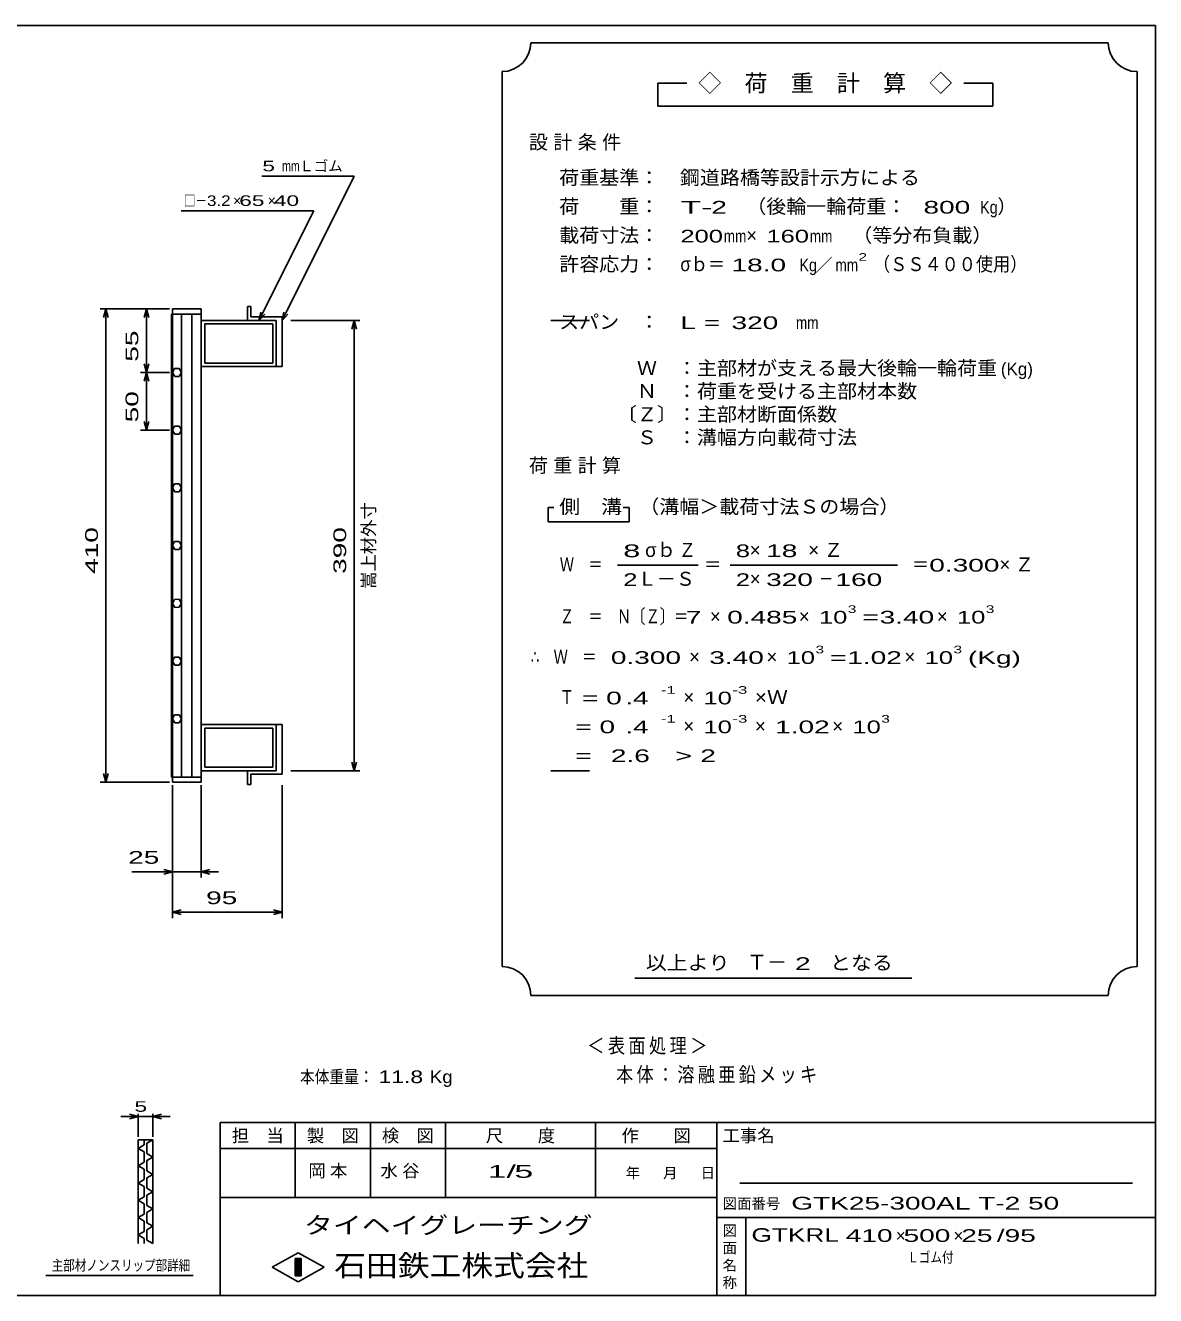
# Model space of a CAD drawing. Units: millimetres, scale not verified. Extents: x -910 to 866, y -641 to 527.
# Drawn here: x -113 to 866, y -573 to 527 of the extents above; entities that cross this region are included whole.
import ezdxf
from ezdxf.enums import TextEntityAlignment as Align

# ---------------------------------------------------------------- set-up
doc = ezdxf.new("R2010")
doc.units = ezdxf.units.MM
doc.header["$LTSCALE"] = 5
for name, color, linetype, lineweight in [('0_2', 150, 'Continuous', 25), ('16', 3, 'Continuous', 25), ('22', 4, 'Continuous', 25), ('24', 2, 'Continuous', 25), ('32', 4, 'Continuous', 25)]:
    doc.layers.add(name, color=color, linetype=linetype, lineweight=lineweight)
doc.styles.add('ベクトル', font='')
doc.styles.get('ベクトル').set_extended_font_data('ベクトル')

msp = doc.modelspace()

# ---------------------------------------------------------------- linework, layer by layer
at = {"layer": '0_2'}
for p, q in [((-864.5, 526.75), (865.5, 526.75)), ((865.5, 526.75), (865.5, -573.25)), ((865.5, -423.25), (55.5, -423.25)), ((55.5, -423.25), (55.5, -573.25)), ((120.5, -423.25), (120.5, -488.25)), ((185.5, -488.25), (185.5, -423.25)), ((250.5, -423.25), (250.5, -488.25)), ((380.5, -488.25), (380.5, -423.25)), ((485.5, -423.25), (485.5, -573.25)), ((485.5, -445.75), (55.5, -445.75)), ((845.5, -475.75), (505.5, -475.75)), ((55.5, -488.25), (485.5, -488.25)), ((485.5, -505.75), (865.5, -505.75)), ((510.5, -573.25), (510.5, -505.75)), ((100.5, -548.75), (123, -536.25)), ((123, -536.25), (145.5, -548.75)), ((123, -561.25), (100.5, -548.75)), ((120.5, -541.25), (125.5, -541.25)), ((120.5, -556.25), (120.5, -541.25)), ((120.5, -541.25), (121.5, -541.25)), ((121.5, -541.25), (121.5, -556.25)), ((122.5, -556.25), (122.5, -541.25)), ((122.5, -541.25), (123.5, -541.25)), ((145.5, -548.75), (123, -561.25)), ((123.5, -541.25), (123.5, -556.25)), ((124.5, -556.25), (124.5, -541.25)), ((124.5, -541.25), (125.5, -541.25)), ((125.5, -541.25), (125.5, -556.25)), ((125.5, -541.25), (125.5, -556.25)), ((125.5, -556.25), (120.5, -556.25)), ((121.5, -556.25), (122.5, -556.25)), ((123.5, -556.25), (124.5, -556.25)), ((865.5, -573.25), (-864.5, -573.25))]:
    msp.add_line(p, q, dxfattribs=at)
at = {"layer": '16'}
for p, q in [((13.3, -124.25), (13.3, 276.75)), ((13.3, 276.75), (14, 276.75)), ((39, 281.25), (14, 281.25)), ((14, 281.25), (14, 276.75)), ((14, 276.75), (39, 276.75)), ((14, 276.75), (14, -124.25)), ((39, 276.75), (14, 276.75)), ((22, 276.75), (22, -124.25)), ((31, -124.25), (31, 276.75)), ((39, 276.75), (39, 281.25)), ((39, -124.25), (39, 276.75)), ((82, 283.25), (79, 283.25)), ((79, 283.25), (79, 271.25)), ((82, 274.25), (82, 283.25)), ((39, 271.25), (104, 271.25)), ((39, 231.25), (39, 271.25)), ((42, 268.25), (101, 268.25)), ((42, 234.25), (42, 268.25)), ((79, 271.25), (104, 271.25)), ((109, 274.25), (82, 274.25)), ((101, 268.25), (101, 234.25)), ((104, 271.25), (104, 231.25)), ((104, 271.25), (104, 231.25)), ((109, 231.25), (109, 274.25)), ((341.633, 271.25), (375.356, 271.25)), ((104, 231.25), (39, 231.25)), ((101, 234.25), (42, 234.25)), ((104, 231.25), (109, 231.25)), ((15.976, 229.7), (14, 226.222)), ((14, 226.222), (16.024, 222.772)), ((19.976, 229.728), (15.976, 229.7)), ((16.024, 222.772), (20.024, 222.8)), ((22, 226.25), (19.976, 229.728)), ((20.024, 222.8), (22, 226.278)), ((15.976, 179.7), (14, 176.222)), ((14, 176.222), (16.024, 172.772)), ((19.976, 179.728), (15.976, 179.7)), ((22, 176.25), (19.976, 179.728)), ((20.024, 172.8), (22, 176.278)), ((16.024, 172.772), (20.024, 172.8)), ((15.976, 129.7), (14, 126.222)), ((14, 126.222), (16.024, 122.772)), ((19.976, 129.728), (15.976, 129.7)), ((16.024, 122.772), (20.024, 122.8)), ((22, 126.25), (19.976, 129.728)), ((20.024, 122.8), (22, 126.278)), ((15.976, 79.7), (14, 76.222)), ((19.976, 79.728), (15.976, 79.7)), ((22, 76.25), (19.976, 79.728)), ((14, 76.222), (16.024, 72.772)), ((16.024, 72.772), (20.024, 72.8)), ((20.024, 72.8), (22, 76.278)), ((15.976, 29.7), (14, 26.222)), ((14, 26.222), (16.024, 22.772)), ((19.976, 29.728), (15.976, 29.7)), ((16.024, 22.772), (20.024, 22.8)), ((22, 26.25), (19.976, 29.728)), ((20.024, 22.8), (22, 26.278)), ((15.976, -20.3), (14, -23.778)), ((19.976, -20.272), (15.976, -20.3)), ((22, -23.75), (19.976, -20.272)), ((14, -23.778), (16.024, -27.228)), ((16.024, -27.228), (20.024, -27.2)), ((20.024, -27.2), (22, -23.722)), ((15.976, -70.3), (14, -73.778)), ((14, -73.778), (16.024, -77.228)), ((19.976, -70.272), (15.976, -70.3)), ((22, -73.75), (19.976, -70.272)), ((20.024, -77.2), (22, -73.722)), ((16.024, -77.228), (20.024, -77.2)), ((104, -78.75), (39, -78.75)), ((39, -78.75), (39, -118.75)), ((101, -81.75), (42, -81.75)), ((42, -81.75), (42, -115.75)), ((101, -115.75), (101, -81.75)), ((104, -118.75), (104, -78.75)), ((104, -78.75), (109, -78.75)), ((104, -118.75), (104, -78.75)), ((109, -78.75), (109, -121.75)), ((39, -118.75), (104, -118.75)), ((42, -115.75), (101, -115.75)), ((79, -130.75), (79, -118.75)), ((79, -118.75), (104, -118.75)), ((341.633, -118.75), (375.356, -118.75)), ((14, -124.25), (13.3, -124.25)), ((14, -124.25), (39, -124.25)), ((14, -128.75), (14, -124.25)), ((14, -124.25), (39, -124.25)), ((39, -128.75), (14, -128.75)), ((39, -124.25), (39, -128.75)), ((82, -130.75), (79, -130.75)), ((109, -121.75), (82, -121.75)), ((82, -121.75), (82, -130.75))]:
    msp.add_line(p, q, dxfattribs=at)
at = {"layer": '22'}
for p, q in [((171.5, 396.25), (91.5, 396.25)), ((109, 271.25), (171.5, 396.25)), ((136.5, 366.25), (21.5, 366.25)), ((89, 271.25), (136.5, 366.25)), ((11.5, 281.25), (-48.5, 281.25)), ((-43.5, 281.25), (-45.5, 273.75)), ((-41.5, 273.75), (-43.5, 281.25)), ((-43.5, 281.25), (-43.5, -128.75)), ((11.5, 281.25), (-13.5, 281.25)), ((-8.5, 281.25), (-10.5, 273.75)), ((-6.5, 273.75), (-8.5, 281.25)), ((-8.5, 281.25), (-8.5, 226.25)), ((89, 271.25), (90.5, 278.55)), ((89, 271.25), (94, 276.75)), ((109, 271.25), (110.5, 278.55)), ((109, 271.25), (114, 276.75)), ((116.5, 271.25), (176.5, 271.25)), ((171.5, 271.25), (169.5, 263.75)), ((173.5, 263.75), (171.5, 271.25)), ((171.5, 271.25), (171.5, -118.75)), ((-8.5, 226.25), (-10.5, 233.75)), ((-6.5, 233.75), (-8.5, 226.25)), ((-13.5, 226.25), (11.5, 226.25)), ((-8.5, 226.25), (-10.5, 218.75)), ((-6.5, 218.75), (-8.5, 226.25)), ((-8.5, 226.25), (-8.5, 176.25)), ((-13.5, 176.25), (11.5, 176.25)), ((-8.5, 176.25), (-10.5, 183.75)), ((-6.5, 183.75), (-8.5, 176.25)), ((176.5, -118.75), (116.5, -118.75)), ((171.5, -118.75), (169.5, -111.25)), ((173.5, -111.25), (171.5, -118.75)), ((-48.5, -128.75), (11.5, -128.75)), ((-43.5, -128.75), (-45.5, -121.25)), ((-41.5, -121.25), (-43.5, -128.75)), ((14, -131.25), (14, -211.25)), ((14, -246.25), (14, -131.25)), ((39, -211.25), (39, -131.25)), ((109, -246.25), (109, -131.25)), ((14, -206.25), (-21, -206.25)), ((14, -206.25), (6.5, -204.25)), ((6.5, -208.25), (14, -206.25)), ((14, -206.25), (39, -206.25)), ((39, -206.25), (46.5, -204.25)), ((46.5, -208.25), (39, -206.25)), ((39, -206.25), (54, -206.25)), ((14, -241.25), (21.5, -239.25)), ((21.5, -243.25), (14, -241.25)), ((14, -241.25), (109, -241.25)), ((109, -241.25), (101.5, -239.25)), ((101.5, -243.25), (109, -241.25))]:
    msp.add_line(p, q, dxfattribs=at)
at = {"layer": '24', "color": 4}
for p, q in [((824.5, 511.75), (324.5, 511.75)), ((299.5, 486.75), (299.5, -288.25)), ((849.5, -288.25), (849.5, 486.75)), ((459.5, 476.75), (434.5, 476.75)), ((434.5, 476.75), (434.5, 456.75)), ((724.5, 476.75), (699.5, 476.75)), ((724.5, 456.75), (724.5, 476.75)), ((434.5, 456.75), (724.5, 456.75)), ((344.5, 109.25), (339.5, 109.25)), ((339.5, 109.25), (339.5, 96.75)), ((409.5, 109.25), (404.5, 109.25)), ((409.5, 96.75), (409.5, 109.25)), ((339.5, 96.75), (409.5, 96.75)), ((399.5, 59.25), (469.5, 59.25)), ((497, 59.25), (642, 59.25)), ((414.5, -298.25), (654.5, -298.25)), ((324.5, -313.25), (824.5, -313.25))]:
    msp.add_line(p, q, dxfattribs=at)
for centre, start, end in [((299.5, 511.75), 270, 0), ((849.5, 511.75), 180, 270), ((299.5, -313.25), 0, 90), ((849.5, -313.25), 90, 180)]:
    msp.add_arc(centre, 25, start, end, dxfattribs=at)
at = {"layer": '32'}
for p, q in [((-15.5, -418.25), (-23, -416.25)), ((-15.5, -435.75), (-15.5, -415.75)), ((-3, -415.75), (-3, -435.75)), ((-3, -418.25), (4.5, -416.25)), ((-15.5, -418.25), (-30.5, -418.25)), ((-23, -420.25), (-15.5, -418.25)), ((-15.5, -418.25), (-3, -418.25)), ((4.5, -420.25), (-3, -418.25)), ((-3, -418.25), (12, -418.25)), ((-15.5, -438.25), (-3, -438.25)), ((-15.5, -528.25), (-15.5, -438.25)), ((-10.5, -438.25), (-10.5, -442.75)), ((-3, -438.25), (-8, -441.25)), ((-3, -438.25), (-3, -528.25)), ((-10.5, -442.75), (-15.5, -445.75)), ((-15.5, -445.75), (-10.5, -448.75)), ((-10.5, -448.75), (-10.5, -457.75)), ((-8, -441.25), (-8, -450.25)), ((-8, -450.25), (-3, -453.25)), ((-10.5, -457.75), (-15.5, -460.75)), ((-15.5, -460.75), (-10.5, -463.75)), ((-3, -453.25), (-8, -456.25)), ((-8, -456.25), (-8, -465.25)), ((-10.5, -472.75), (-15.5, -475.75)), ((-10.5, -463.75), (-10.5, -472.75)), ((-8, -465.25), (-3, -468.25)), ((-3, -468.25), (-8, -471.25)), ((-8, -471.25), (-8, -480.25)), ((-15.5, -475.75), (-10.5, -478.75)), ((-10.5, -478.75), (-10.5, -487.75)), ((-8, -480.25), (-3, -483.25)), ((-3, -483.25), (-8, -486.25)), ((-10.5, -487.75), (-15.5, -490.75)), ((-15.5, -490.75), (-10.5, -493.75)), ((-10.5, -493.75), (-10.5, -502.75)), ((-8, -486.25), (-8, -495.25)), ((-10.5, -502.75), (-15.5, -505.75)), ((-15.5, -505.75), (-10.5, -508.75)), ((-8, -495.25), (-3, -498.25)), ((-3, -498.25), (-8, -501.25)), ((-8, -501.25), (-8, -510.25)), ((-10.5, -508.75), (-10.5, -517.75)), ((-8, -510.25), (-3, -513.25)), ((-3, -513.25), (-8, -516.25)), ((-8, -516.25), (-8, -525.25)), ((-10.5, -517.75), (-15.5, -520.75)), ((-15.5, -520.75), (-10.5, -523.75)), ((-10.5, -523.75), (-10.5, -528.25)), ((-8, -525.25), (-3, -528.25)), ((32, -555.75), (-95.5, -555.75))]:
    msp.add_line(p, q, dxfattribs=at)

# ---------------------------------------------------------------- texts
at = {"layer": '0_2', "style": 'ベクトル'}
for s, height, p in [('担\u3000当', 11, (65.5, -434.75)), ('製\u3000図', 11, (130.5, -434.75)), ('検\u3000図', 11, (195.5, -434.75)), ('尺\u3000\u3000度', 11, (285.5, -434.75)), ('作\u3000\u3000図', 11, (403, -434.75)), ('工事名', 11, (490.5, -434.75)), ('年', 9.164, (406.5, -467)), ('月', 9.164, (439, -467)), ('日', 9.164, (471.5, -467)), ('図面番号', 9.164, (490.5, -493.5)), ('図', 9.164, (490.5, -517)), ('面', 9.164, (490.5, -532)), ('名', 9.164, (490.5, -547)), ('称', 9.164, (490.5, -562))]:
    msp.add_text(s, height=height, dxfattribs=at).set_placement(p, align=Align.MIDDLE_LEFT)
at = {"layer": '0_2', "color": 222, "style": 'ベクトル'}
for s, height, width, p in [('タイヘイグレーチング', 14.66, 1.25, (128, -512.25)), ('石田鉄工株式会社', 18.33, 1.1, (154.25, -547.25))]:
    msp.add_text(s, height=height, dxfattribs=dict(at, width=width)).set_placement(p, align=Align.MIDDLE_LEFT)
at = {"layer": '22', "color": 2, "style": 'ベクトル'}
for s, height, width, p in [(' 5 ', 9.164, 1.6, (86.5, 405)), ('mm', 9.164, 0.75, (109, 405)), ('□－', 9.164, 0.8, (24, 375)), ('3.2', 9.164, 1.2, (44, 375)), (' 65 ', 9.164, 1.6, (66.5, 375)), (' 40 ', 9.164, 1.6, (96.5, 375)), (' 25 ', 11, 1.65, (-31, -193.75)), (' 95 ', 11, 1.65, (36.5, -228.75)), ('本体重量：', 11, 0.85, (124.5, -383.75)), (' 11.8', 11, 1.35, (187, -383.75)), ('Kg', 11, 1.1, (237, -383.75)), ('1/', 11, 2, (287, -465.75)), (' 5 ', 11, 2, (302, -465.75)), ('GTK25-300AL T-2 50         ', 11, 1.65, (550, -493.25)), ('GTKRL', 11.73, 1.45, (515.5, -520.75)), (' 410 ', 11, 1.65, (590.5, -521.25)), (' 500 ', 11, 1.65, (640.5, -521.25)), (' 25 ', 11, 1.65, (690.5, -521.25)), ('/', 11, 1.65, (728, -521.25)), (' 95 ', 11, 1.65, (728, -521.25)), ('Ｌゴム付', 9.164, 0.8, (650.5, -540))]:
    msp.add_text(s, height=height, dxfattribs=dict(at, width=width)).set_placement(p, align=Align.MIDDLE_LEFT)
for s, height, p in [('Ｌゴム', 9.164, (124, 405)), ('×', 9.164, (66.5, 375)), ('×', 9.164, (96.5, 375)), ('×', 11, (640.5, -521.25)), ('×', 11, (690.5, -521.25))]:
    msp.add_text(s, height=height, dxfattribs=at).set_placement(p, align=Align.MIDDLE_LEFT)
at = {"layer": '22', "color": 2, "style": 'ベクトル', "width": 1.65}
for s, p in [(' 55 ', (-21, 228.75)), (' 50 ', (-21, 176.25)), (' 410 ', (-56, 45)), (' 390', (159, 45))]:
    msp.add_text(s, height=11, rotation=90, dxfattribs=at).set_placement(p, align=Align.MIDDLE_LEFT)
at = {"layer": '22', "color": 2, "style": 'ベクトル'}
msp.add_text('嵩上材外寸', height=11, rotation=90, dxfattribs=at).set_placement((184, 38.75), align=Align.MIDDLE_LEFT)
at = {"layer": '22', "color": 2, "attachment_point": 4, "style": 'ベクトル'}
for s, insert, char_height in [('\\T1.2;\\W0.85;＜表面処理＞', (373.25, -357.5), 12.83), ('\\T1.19;\\W0.85;本体：溶融亜鉛メッキ', (398.25, -382.5), 12.83), ('\\T1.25;岡本\u3000', (131.75, -465.75), 11), ('\\T1.25;水谷\u3000', (194.25, -465.75), 11)]:
    msp.add_mtext(s, dxfattribs=dict(at, insert=insert, char_height=char_height))
at = {"layer": '24', "style": 'ベクトル'}
for s, height, p in [('◇\u3000荷\u3000重\u3000計\u3000算\u3000◇', 14.66, (469.5, 476.75)), ('）', 12.1, (728.5, 370)), ('×', 12.1, (511, 345)), ('／', 11, (570.75, 319.25)), ('(Kg)', 11, (731.5, 229.25)), ('σｂ', 12.1, (423.5, 72.5)), ('×', 12.1, (514, 72.5)), ('Ｌ－Ｓ', 12.1, (417, 47.5)), ('×', 12.1, (514, 47.5)), ('×', 12.1, (479.5, 15)), ('×', 12.1, (556.5, 15)), ('×', 12.1, (676, 15)), ('×', 12.1, (461.5, -20)), ('×', 12.1, (528.5, -20)), ('×', 12.1, (648, -20)), ('×', 12.1, (456.5, -55)), ('×', 12.1, (456.5, -80)), ('×', 12.1, (518.5, -80)), ('×', 12.1, (585.5, -80)), ('Ｔ－', 12.83, (511.5, -284.5))]:
    msp.add_text(s, height=height, dxfattribs=at).set_placement(p, align=Align.MIDDLE_LEFT)
for s, height, width, p in [('荷重基準：\u3000', 12.1, 1.05, (349, 395)), ('鋼道路橋等設計示方による', 12.1, 1.05, (453.5, 395)), ('荷\u3000\u3000重：\u3000', 12.1, 1.05, (349, 370)), ('T-', 11, 2, (454, 369.25)), (' 2 ', 11, 1.65, (474, 369.25)), ('（後輪一輪荷重：', 12.1, 1.05, (511, 370)), ('  800', 11, 1.65, (651, 369.25)), ('Kg', 11, 0.85, (713.5, 369.25)), ('載荷寸法：\u3000', 12.1, 1.05, (349, 345)), ('\u3000（等分布負載）', 12.1, 1.05, (585.5, 345)), ('200', 11, 1.5, (454, 344.25)), ('mm', 11, 0.8, (491.5, 344.25)), ('160', 11, 1.5, (528.5, 344.25)), ('mm', 11, 0.8, (566, 344.25)), ('許容応力：\u3000', 12.1, 1.05, (349, 320)), ('σｂ＝', 12.1, 0.9, (454, 320)), (' 18.0', 11, 1.65, (491.5, 319.25)), ('Kg', 11, 0.85, (557, 319.25)), ('mm', 11, 0.8, (588.25, 319.25)), ('2', 6.598, 1.5, (608.25, 326.25)), ('（ＳＳ４００使用）', 12.1, 0.9, (620.75, 320)), ('スパン\u3000：\u3000', 12.1, 1.05, (349, 270)), ('L =', 11, 1.65, (454, 269.25)), (' 320 ', 11, 1.65, (491.5, 269.25)), ('mm', 11, 0.8, (554, 269.25)), ('\u3000Ｗ\u3000：主部材が支える最大後輪一輪荷重', 12.1, 1.05, (399, 230)), ('\u3000Ｎ\u3000：荷重を受ける主部材本数', 12.1, 1.05, (399, 210)), ('〔Ｚ〕：主部材断面係数', 12.1, 1.05, (399, 190)), ('\u3000Ｓ\u3000：溝幅方向載荷寸法', 12.1, 1.05, (399, 170)), ('側\u3000溝', 12.1, 1.1, (349, 110)), ('\u3000（溝幅＞載荷寸法Ｓの場合）', 12.1, 1.05, (401, 110)), ('8', 11, 1.8, (404.5, 71.75)), ('Ｚ', 12.1, 0.9, (452.5, 72.5)), ('8', 11, 1.5, (502, 71.75)), (' 18 ', 11, 1.65, (521.5, 71.75)), ('Ｗ\u3000＝', 12.1, 0.75, (349.5, 60)), ('＝', 12.1, 0.9, (474.5, 60)), ('＝', 12.1, 0.9, (654.5, 60)), ('0.300', 11, 1.65, (669.5, 59.25)), ('2', 11, 1.5, (404.5, 46.75)), ('2', 11, 1.5, (502, 46.75)), (' 320 ', 11, 1.65, (521.5, 46.75)), ('－', 12.1, 0.75, (574, 47.5)), (' 160 ', 11, 1.65, (581.5, 46.75)), ('Ｚ\u3000＝\u3000Ｎ〔Ｚ〕＝', 12.1, 0.75, (349.5, 15)), ('3', 6.598, 1.5, (599, 21.25)), ('3', 6.598, 1.5, (718.5, 21.25)), (' 7 ', 11, 1.65, (452, 14.25)), ('0.485', 11, 1.65, (494.5, 14.25)), ('10', 11, 1.5, (574, 14.25)), ('=', 11, 1.7, (611.5, 14.25)), ('3.40', 11, 1.65, (626.5, 14.25)), ('10', 11, 1.5, (693.5, 14.25)), ('3', 6.598, 1.5, (571, -13.75)), ('3', 6.598, 1.5, (690.5, -13.75)), ('∴\u3000Ｗ\u3000＝', 12.1, 0.75, (324.5, -20)), (' 0.300', 11, 1.65, (387, -20.75)), ('3.40', 11, 1.65, (479, -20.75)), ('10', 11, 1.5, (546, -20.75)), ('=', 11, 1.7, (583.5, -20.75)), ('1.02', 11, 1.65, (598.5, -20.75)), ('10', 11, 1.5, (665.5, -20.75)), ('(Kg)', 11, 1.65, (703, -20.75)), ('Ｔ', 12.1, 0.75, (349.5, -55)), (' = 0', 11, 1.65, (362, -55.75)), (' .4 ', 11, 1.65, (399.5, -55.75)), ('-1', 6.598, 1.65, (437, -48.75)), ('10', 11, 1.5, (474, -55.75)), ('-3', 6.598, 1.65, (499, -48.75)), ('×Ｗ', 12.1, 1.1, (518.5, -55)), ('  = 0', 11, 1.65, (349.5, -80.75)), (' .4 ', 11, 1.65, (399.5, -80.75)), ('-1', 6.598, 1.65, (437, -73.75)), ('10', 11, 1.5, (474, -80.75)), ('-3', 6.598, 1.65, (499, -73.75)), ('1.02', 11, 1.65, (536, -80.75)), ('10', 11, 1.5, (603, -80.75)), ('3', 6.598, 1.5, (628, -73.75)), ('  =', 11, 1.65, (349.5, -105.75)), (' 2.6', 11, 1.65, (387, -105.75)), ('>', 11, 1.7, (449.5, -105.75)), (' 2 ', 11, 1.65, (464.5, -105.75)), ('以上より\u3000', 12.1, 1.1, (424, -285)), (' 2 ', 11, 1.65, (546.5, -285.75)), ('となる', 12.1, 1.1, (583.5, -285))]:
    msp.add_text(s, height=height, dxfattribs=dict(at, width=width)).set_placement(p, align=Align.MIDDLE_LEFT)
at = {"layer": '24', "char_height": 12.1, "attachment_point": 4, "style": 'ベクトル'}
for s, insert in [('\\T1.28;設計条件', (322.75, 425)), ('\\T1.28;荷重計算', (322.75, 145)), ('\\T1.42;×Ｚ', (564.75, 72.5)), ('\\T1.42;×Ｚ', (730.25, 60))]:
    msp.add_mtext(s, dxfattribs=dict(at, insert=insert))
at = {"layer": '32', "color": 2, "style": 'ベクトル'}
for s, width, p in [(' 5 ', 1.6, (-24.25, -409.5)), ('主部材ノンスリップ部詳細', 0.8, (-90.5, -547))]:
    msp.add_text(s, height=9.164, dxfattribs=dict(at, width=width)).set_placement(p, align=Align.MIDDLE_LEFT)

doc.saveas('drawing.dxf')
